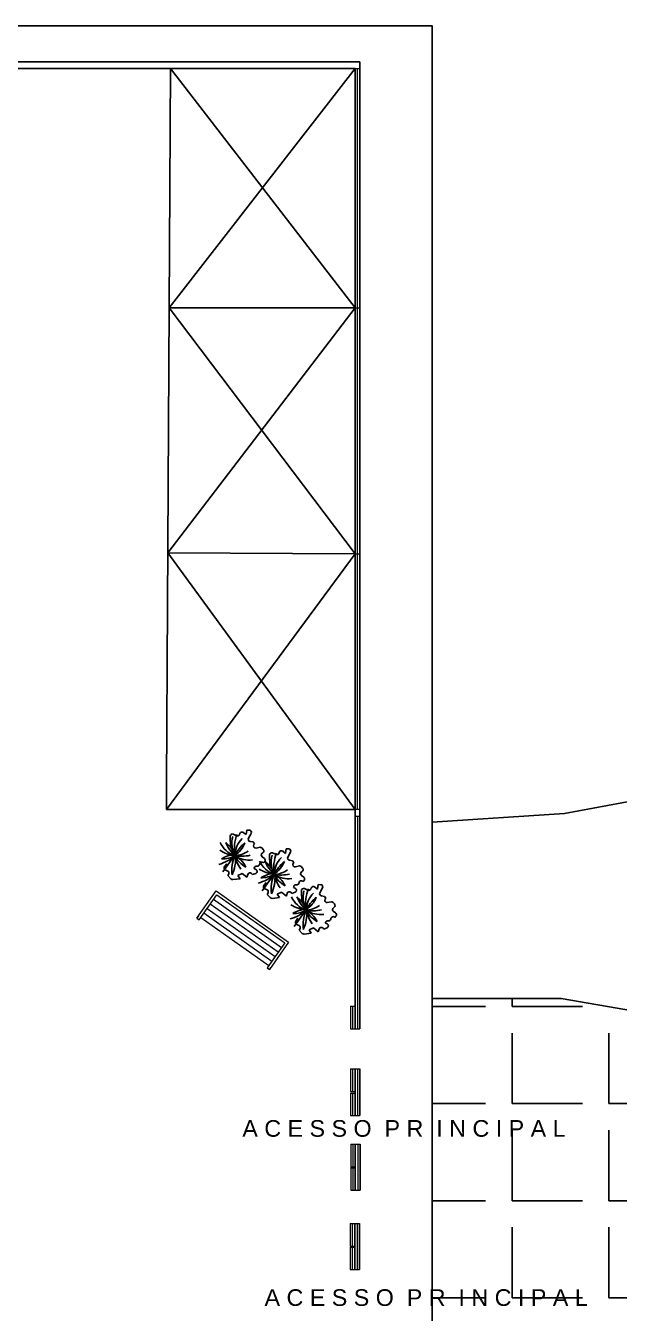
# Model space of a CAD drawing. Header units: metres. Extents: x 325024 to 7190115, y 7391967 to 10157759.
# Drawn here: x 326133.12 to 326143.81, y 7392846.89 to 7392870.06 of the extents above; entities that cross this region are included whole.
import ezdxf

# ---------------------------------------------------------------- set-up
doc = ezdxf.new("R2010")
doc.units = ezdxf.units.M
doc.layers.get('0').update_dxf_attribs({"lineweight": 18})
doc.layers.add('greeb', color=92, linetype='Continuous')
doc.layers.add('TEXTO', color=2, linetype='Continuous')
for name, color, linetype, lineweight in [('linagrossa', 7, 'Continuous', 25), ('MÓVEIS', 7, 'Continuous', 13), ('VIDRO', 4, 'Continuous', 15)]:
    doc.layers.add(name, color=color, linetype=linetype, lineweight=lineweight)
doc.styles.get("Standard").update_dxf_attribs({"font": 'arial.ttf'})

# ---------------------------------------------------------------- blocks, each defined once
blk = doc.blocks.new('tree-pl-31')
at = {"color": 0, "linetype": 'ByBlock'}
for p, q in [((-1.118, 0.086), (-0.991, 0.248)), ((-0.991, 0.248), (-0.91, 0.222)), ((-0.025, 0.096), (-0.862, 0.508)), ((-0.783, 0.29), (-0.75, 0.409)), ((-0.607, 0.471), (-0.458, 0.392)), ((0.314, 0.334), (0.829, 0.44)), ((0.946, 0.317), (0.902, 0.145)), ((0.977, 0.023), (1.035, 0.01)), ((-1.042, -0.33), (-1.136, -0.004)), ((-0.905, -0.207), (-1.042, -0.33)), ((-0.926, -0.64), (-0.782, -0.388)), ((-0.782, -0.388), (-0.905, -0.207)), ((0.74, -0.513), (0.74, -0.655)), ((1.118, -0.503), (0.872, -0.418)), ((1.101, -0.136), (1.021, -0.279)), ((1.021, -0.279), (1.238, -0.279)), ((1.238, -0.279), (1.25, -0.398)), ((-0.787, -0.657), (-0.926, -0.64)), ((-0.761, -0.878), (-0.716, -0.812)), ((-0.679, -1.011), (-0.761, -0.878)), ((-0.472, -0.907), (-0.499, -0.99)), ((-0.446, -0.906), (-0.472, -0.907)), ((-0.214, -1.12), (-0.244, -1.12)), ((0.128, -1.175), (0.069, -1.294)), ((0.32, -1.182), (0.291, -1.15)), ((0.533, -1.094), (0.473, -1.174)), ((0.481, -0.835), (0.551, -1.015)), ((0.668, -0.734), (0.62, -0.71)), ((0.74, -0.655), (0.668, -0.734)), ((-0.14, -1.29), (-0.129, -1.269)), ((-0.077, -1.333), (-0.14, -1.29))]:
    blk.add_line(p, q, dxfattribs=at)
for centre, radius, start, end in [((1.134, 1.495), 1.837, 204.01258, 231.15221), ((-1.182, -0.151), 1.219, 11.35568, 42.1465), ((0.929, 0.831), 1.219, 187.74703, 218.98324), ((1.485, -0.961), 1.837, 121.9513, 146.58474), ((-1.047, 1.569), 1.837, 303.45503, 328.08846), ((1.163, -0.151), 1.219, 124.5644, 168.64432), ((1.805, 0.115), 1.837, 157.61267, 180.81329), ((-1.04, 0.024), 0.1, 141.86272, 196.07988), ((-0.44, -1.708), 1.837, 77.33424, 105.43579), ((-0.44, 1.834), 1.837, 254.56421, 282.66576), ((-0.88, 0.317), 0.1, 252.24341, 344.54933), ((-0.654, 0.383), 0.1, 62.15895, 164.54933), ((0.679, -1.616), 1.837, 111.56279, 134.18424), ((-1.181, 0.474), 1.219, 305.80884, 342.56663), ((0.68, -0.921), 1.219, 123.73175, 160.48954), ((1.083, -0.411), 1.219, 157.12713, 196.64003), ((0.719, -0.892), 1.219, 84.39933, 129.21764), ((-0.565, -1.675), 1.837, 48.96319, 73.76269), ((1.163, 0.343), 1.219, 191.35568, 223.75306), ((1.805, 0.077), 1.837, 179.18671, 202.43807), ((0.558, -1.662), 1.837, 77.21474, 107.99123), ((0.114, -1.127), 1.219, 55.24334, 95.82227), ((0.895, 0.903), 1.219, 222.07606, 257.97502), ((0.849, 0.342), 0.1, 345.74529, 101.55475), ((0.999, 0.121), 0.1, 165.74529, 257.31082), ((1.013, -0.088), 0.1, 330.96283, 77.31082), ((0.84, -0.513), 0.1, 71.08283, 180), ((1.151, -0.408), 0.1, 251.08283, 6.00473), ((-0.798, -0.756), 0.1, 325.85938, 83.2062), ((-0.594, -0.959), 0.1, 211.51649, 342.00791), ((-0.442, -1.006), 0.1, 356.15566, 92.29225), ((-0.242, -1.02), 0.1, 176.15566, 268.75374), ((-0.216, -1.22), 0.1, 330.5417, 88.75374), ((0.218, -1.219), 0.1, 43.07036, 153.92079), ((0.393, -1.113), 0.1, 223.07036, 322.83506), ((0.574, -0.799), 0.1, 62.83364, 201.1591), ((0.453, -1.034), 0.1, 322.83506, 10.9464), ((-0.021, -1.25), 0.1, 235.69401, 333.92079)]:
    blk.add_arc(centre, radius, start, end, dxfattribs=at)
blk = doc.blocks.new('BANCO DE PRAÇA')
at = {"layer": 'MÓVEIS'}
for p, q in [((-1258.724, -31.249), (-1257.124, -31.249)), ((-1258.724, -31.849), (-1258.724, -31.249)), ((-1257.124, -31.249), (-1257.124, -31.849)), ((-1258.674, -31.299), (-1257.174, -31.299)), ((-1258.674, -31.849), (-1258.674, -31.299)), ((-1258.674, -31.399), (-1257.174, -31.399)), ((-1258.674, -31.499), (-1257.174, -31.499)), ((-1257.174, -31.299), (-1257.174, -31.849)), ((-1258.674, -31.599), (-1257.174, -31.599)), ((-1258.674, -31.699), (-1257.174, -31.699)), ((-1258.724, -31.799), (-1258.724, -31.849)), ((-1258.724, -31.849), (-1258.674, -31.849)), ((-1258.674, -31.799), (-1257.174, -31.799)), ((-1258.674, -31.849), (-1258.674, -31.799)), ((-1257.174, -31.799), (-1257.174, -31.849)), ((-1257.174, -31.849), (-1257.124, -31.849)), ((-1257.124, -31.849), (-1257.124, -31.799))]:
    blk.add_line(p, q, dxfattribs=at)

msp = doc.modelspace()

# ---------------------------------------------------------------- hatches: boundary and pattern name
at = {"layer": 'linagrossa'}
h = msp.add_hatch(dxfattribs=at)
h.set_pattern_fill('ANGLE', color=256, scale=0.25)
h.set_pattern_definition([(0, (0, 0), (0, 1.74625), [1.27, -0.47625]), (90, (0, 0), (-1.74625, 1e-16), [1.27, -0.47625])])
h.paths.add_polyline_path([(326143.887, 7392816.626), (326144.425, 7392819.217), (326145.844, 7392821.711), (326147.459, 7392825.299), (326149.074, 7392828.428), (326150.151, 7392831.46), (326150.248, 7392833.366), (326150.36, 7392835.543), (326149.562, 7392838.668), (326147.751, 7392842.579), (326147.164, 7392846.148), (326148.485, 7392848.544), (326148.975, 7392849.962), (326148.828, 7392850.842), (326146.724, 7392851.869), (326142.76, 7392852.553), (326140.434, 7392852.553), (326140.434, 7392843.155), (326143.053, 7392840.759), (326142.711, 7392838.608), (326142.564, 7392835.332), (326143.004, 7392831.714), (326141.778, 7392825.098), (326140.359, 7392823.436), (326137.57, 7392821.529), (326135.857, 7392821.138), (326131.4, 7392819.11), (326128.758, 7392817.907), (326125.495, 7392816.395), (326125.842, 7392812.8), (326129.051, 7392810.554), (326130.027, 7392809.231), (326129.319, 7392806.201), (326126.208, 7392801.875), (326125.523, 7392799.968), (326125.376, 7392797.132), (326125.213, 7392793.97), (326125.077, 7392791.34), (326125.313, 7392789.149), (326127.174, 7392789.35), (326126.95, 7392800.628), (326136.862, 7392800.375), (326141.547, 7392803.374), (326142.811, 7392804.384), (326144.53, 7392807.011), (326147.488, 7392809.838), (326147.537, 7392811.451), (326143.593, 7392814.279)])
h.paths.add_polyline_path([(326126.592, 7392800.711), (326126.574, 7392800.606), (326126.384, 7392800.667)], flags=16)
h.paths.add_polyline_path([(326126.055, 7392800.838), (326126.215, 7392800.733), (326126.11, 7392800.574), (326126.025, 7392800.637)], flags=16)
h.paths.add_polyline_path([(326126.332, 7392800.607), (326126.311, 7392800.544), (326126.195, 7392800.511), (326126.206, 7392800.606)], flags=16)
h.paths.add_polyline_path([(326126.677, 7392800.46), (326126.41, 7392800.431), (326126.532, 7392800.312)], flags=16)
h.paths.add_polyline_path([(326125.929, 7392800.615), (326126.047, 7392800.489), (326125.857, 7392800.392), (326125.703, 7392800.442)], flags=16)
h.paths.add_polyline_path([(326126.335, 7392800.439), (326126.406, 7392800.333), (326126.2, 7392800.34), (326126.184, 7392800.318), (326126.186, 7392800.32), (326126.09, 7392800.404), (326126.28, 7392800.448), (326126.2, 7392800.34), (326126.211, 7392800.34)], flags=16)
h.paths.add_polyline_path([(326126.635, 7392800.285), (326126.771, 7392800.197), (326126.507, 7392800.088), (326126.426, 7392800.241)], flags=16)
h.paths.add_polyline_path([(326125.963, 7392800.393), (326126.112, 7392800.309), (326125.977, 7392800.257), (326126.032, 7392800.096), (326126.198, 7392800.088), (326126.175, 7392800.076), (326126.201, 7392800.047), (326126.343, 7392800.174), (326126.409, 7392800.092), (326126.328, 7392799.905), (326126.175, 7392800.076), (326126.008, 7392799.991), (326126.007, 7392799.999), (326125.901, 7392799.951), (326125.869, 7392800.162), (326125.924, 7392800.236), (326125.861, 7392800.212)], flags=16)
h.paths.add_polyline_path([(326126.277, 7392800.257), (326126.242, 7392800.168), (326126.12, 7392800.199), (326126.157, 7392800.256)], flags=16)
h.paths.add_polyline_path([(326126.595, 7392799.836), (326126.595, 7392799.664), (326126.39, 7392799.723), (326126.38, 7392799.741), (326126.276, 7392799.774), (326126.352, 7392799.79), (326126.311, 7392799.864)], flags=16)
h.paths.add_polyline_path([(326126.043, 7392799.948), (326126.144, 7392799.761), (326126.107, 7392799.637), (326126.132, 7392799.637), (326126.111, 7392799.573), (326125.995, 7392799.541), (326126.006, 7392799.636), (326126.072, 7392799.636), (326125.995, 7392799.734), (326125.909, 7392799.603), (326125.824, 7392799.666), (326125.855, 7392799.867), (326125.918, 7392799.826)], flags=16)
h.paths.add_polyline_path([(326126.57, 7392799.567), (326126.302, 7392799.537), (326126.424, 7392799.418)], flags=16)
h.paths.add_polyline_path([(326126.228, 7392799.546), (326126.299, 7392799.44), (326126.104, 7392799.447)], flags=16)
h.paths.add_polyline_path([(326126.675, 7392799.266), (326126.696, 7392799.282), (326126.689, 7392799.287)], flags=16)
h.paths.add_polyline_path([(326125.706, 7392799.675), (326125.686, 7392799.611), (326125.569, 7392799.579), (326125.581, 7392799.674)], flags=16)
h.paths.add_polyline_path([(326126.08, 7392799.478), (326125.985, 7392799.35), (326125.889, 7392799.434)], flags=16)
h.paths.add_polyline_path([(326126.17, 7392799.364), (326126.134, 7392799.275), (326126.012, 7392799.306), (326126.049, 7392799.362)], flags=16)
h.paths.add_polyline_path([(326126.815, 7392799.174), (326126.809, 7392799.155), (326126.901, 7392799.04), (326126.819, 7392798.853), (326126.723, 7392798.961), (326126.668, 7392798.887), (326126.573, 7392798.971), (326126.697, 7392798.999), (326126.783, 7392799.076), (326126.794, 7392799.11), (326126.678, 7392799.077), (326126.684, 7392799.128), (326126.611, 7392799.147), (326126.648, 7392799.203), (326126.768, 7392799.205), (326126.756, 7392799.173)], flags=16)
h.paths.add_polyline_path([(326125.762, 7392799.422), (326125.911, 7392799.339), (326125.66, 7392799.241)], flags=16)
h.paths.add_polyline_path([(326126.236, 7392799.281), (326126.302, 7392799.199), (326126.236, 7392799.047), (326126.412, 7392799.181), (326126.53, 7392799.055), (326126.34, 7392798.958), (326126.185, 7392799.008), (326126.208, 7392799.026), (326126.093, 7392799.154)], flags=16)
h.paths.add_polyline_path([(326125.997, 7392799.117), (326125.807, 7392799.021), (326125.798, 7392799.127)], flags=16)
h.paths.add_polyline_path([(326126.727, 7392798.75), (326126.664, 7392798.655), (326126.722, 7392798.652), (326126.718, 7392798.623), (326126.844, 7392798.624), (326126.823, 7392798.56), (326126.707, 7392798.528), (326126.722, 7392798.652), (326126.681, 7392798.654), (326126.655, 7392798.641), (326126.622, 7392798.591), (326126.595, 7392798.61), (326126.504, 7392798.564), (326126.559, 7392798.505), (326126.351, 7392798.399), (326126.343, 7392798.354), (326126.152, 7392798.414), (326126.273, 7392798.44), (326126.214, 7392798.459), (326126.441, 7392798.631), (326126.488, 7392798.581), (326126.481, 7392798.664), (326126.538, 7392798.661), (326126.569, 7392798.866), (326126.557, 7392798.861)], flags=16)
h.paths.add_polyline_path([(326125.737, 7392798.818), (326125.469, 7392798.789), (326125.592, 7392798.669)], flags=16)
h.paths.add_polyline_path([(326125.828, 7392798.776), (326125.988, 7392798.671), (326125.883, 7392798.512), (326125.827, 7392798.553), (326125.736, 7392798.516), (326125.82, 7392798.427), (326125.63, 7392798.33), (326125.475, 7392798.38), (326125.565, 7392798.449), (326125.486, 7392798.599), (326125.694, 7392798.643), (326125.798, 7392798.576)], flags=16)
h.paths.add_polyline_path([(326126.792, 7392798.465), (326126.698, 7392798.337), (326126.602, 7392798.421)], flags=16)
h.paths.add_polyline_path([(326126.105, 7392798.545), (326126.084, 7392798.482), (326125.968, 7392798.449), (326125.979, 7392798.544)], flags=16)
h.paths.add_polyline_path([(326126.85, 7392798.105), (326126.831, 7392798), (326126.63, 7392798.064), (326126.611, 7392798.054)], flags=16)
h.paths.add_polyline_path([(326126.475, 7392798.41), (326126.623, 7392798.326), (326126.471, 7392798.267), (326126.526, 7392798.165), (326126.473, 7392797.987), (326126.54, 7392797.944), (326126.276, 7392797.836), (326126.195, 7392797.988), (326126.403, 7392798.032), (326126.473, 7392797.987), (326126.48, 7392798.009), (326126.377, 7392798.137), (326126.301, 7392798.059), (326126.179, 7392798.178), (326126.331, 7392798.195), (326126.302, 7392798.232), (326126.425, 7392798.352), (326126.434, 7392798.337)], flags=16)
h.paths.add_polyline_path([(326126.053, 7392798.386), (326125.959, 7392798.259), (326125.863, 7392798.342)], flags=16)
h.paths.add_polyline_path([(326125.736, 7392798.331), (326125.884, 7392798.247), (326125.679, 7392798.167), (326125.652, 7392798.086), (326125.553, 7392798.058), (326125.604, 7392797.986), (326125.621, 7392797.99), (326125.527, 7392797.862), (326125.431, 7392797.946), (326125.604, 7392797.986), (326125.553, 7392798.058), (326125.536, 7392798.053), (326125.547, 7392798.148), (326125.632, 7392798.149), (326125.634, 7392798.15)], flags=16)
h.paths.add_polyline_path([(326126.104, 7392798.186), (326126.175, 7392798.08), (326125.98, 7392798.087)], flags=16)
h.paths.add_polyline_path([(326126.935, 7392797.854), (326126.667, 7392797.824), (326126.79, 7392797.705)], flags=16)
h.paths.add_polyline_path([(326126.046, 7392798.005), (326126.011, 7392797.915), (326125.889, 7392797.947), (326125.925, 7392798.003), (326125.781, 7392797.929), (326125.771, 7392798.035), (326125.971, 7392798.026), (326125.926, 7392798.003)], flags=16)
h.paths.add_polyline_path([(326126.593, 7392797.833), (326126.664, 7392797.727), (326126.469, 7392797.734)], flags=16)
h.paths.add_polyline_path([(326126.112, 7392797.922), (326126.178, 7392797.839), (326126.112, 7392797.687), (326126.29, 7392797.57), (326126.185, 7392797.411), (326126.1, 7392797.474), (326126.122, 7392797.624), (326125.97, 7392797.795)], flags=16)
h.paths.add_polyline_path([(326126.535, 7392797.651), (326126.499, 7392797.562), (326126.378, 7392797.593), (326126.414, 7392797.649)], flags=16)
h.paths.add_polyline_path([(326126.601, 7392797.568), (326126.667, 7392797.486), (326126.586, 7392797.299), (326126.458, 7392797.441)], flags=16)
h.paths.add_polyline_path([(326126.407, 7392797.444), (326126.386, 7392797.381), (326126.27, 7392797.348), (326126.281, 7392797.443)], flags=16)
h.paths.add_polyline_path([(326125.702, 7392797.589), (326125.683, 7392797.484), (326125.493, 7392797.544)], flags=16)
h.paths.add_polyline_path([(326126.004, 7392797.452), (326126.122, 7392797.326), (326125.932, 7392797.229), (326125.741, 7392797.291), (326125.642, 7392797.189), (326125.519, 7392797.308), (326125.787, 7392797.338), (326125.741, 7392797.291), (326125.778, 7392797.279)], flags=16)
h.paths.add_polyline_path([(326126.355, 7392797.285), (326126.261, 7392797.157), (326126.165, 7392797.241)], flags=16)
h.paths.add_polyline_path([(326126.038, 7392797.23), (326126.187, 7392797.146), (326125.936, 7392797.049)], flags=16)
h.paths.add_polyline_path([(326125.744, 7392797.162), (326125.88, 7392797.074), (326125.617, 7392796.966), (326125.58, 7392797.034), (326125.57, 7392796.998), (326125.508, 7392797.112)], flags=16)
h.paths.add_polyline_path([(326126.273, 7392796.925), (326126.083, 7392796.828), (326126.073, 7392796.934)], flags=16)

# ---------------------------------------------------------------- linework, layer by layer
for p, q in [((326123.089, 7392869.41), (326139.135, 7392869.41)), ((326132.09, 7392869.286), (326139.048, 7392869.286)), ((326135.721, 7392869.286), (326135.65, 7392856.417)), ((326135.697, 7392864.983), (326139.048, 7392869.286)), ((326135.721, 7392869.286), (326139.048, 7392864.983)), ((326139.048, 7392852.008), (326139.048, 7392869.286)), ((326139.135, 7392852.008), (326139.135, 7392869.41)), ((326135.673, 7392860.574), (326139.048, 7392864.983)), ((326135.697, 7392864.983), (326139.048, 7392864.983)), ((326135.697, 7392864.983), (326139.048, 7392860.556)), ((326139.048, 7392860.556), (326135.65, 7392855.951)), ((326139.048, 7392860.556), (326135.671, 7392860.574)), ((326135.673, 7392860.574), (326139.048, 7392855.951)), ((326139.048, 7392855.951), (326135.673, 7392860.574)), ((326139.048, 7392852.008), (326139.048, 7392860.556)), ((326135.65, 7392856.417), (326135.65, 7392855.951)), ((326135.65, 7392855.951), (326139.048, 7392855.951)), ((326139.048, 7392850.446), (326139.048, 7392851.288)), ((326139.048, 7392850.446), (326139.048, 7392851.288)), ((326139.135, 7392850.446), (326139.135, 7392851.288)), ((326139.052, 7392849.102), (326139.052, 7392849.928)), ((326139.052, 7392849.102), (326139.052, 7392849.928)), ((326139.14, 7392849.102), (326139.14, 7392849.928)), ((326139.042, 7392847.675), (326139.042, 7392848.502)), ((326139.042, 7392847.675), (326139.042, 7392848.502)), ((326139.13, 7392847.675), (326139.13, 7392848.502))]:
    msp.add_line(p, q, dxfattribs=at)
msp.add_lwpolyline([(326121.834, 7392870.057), (326140.434, 7392870.057), (326140.434, 7392825.357), (326121.834, 7392825.357)], close=True, dxfattribs=at)
for points in [[(326140.434, 7392855.726), (326142.818, 7392855.879), (326144.886, 7392856.262), (326148.639, 7392856.185), (326151.013, 7392855.879), (326154.244, 7392856.096), (326155.037, 7392854.409), (326155.809, 7392852.312), (326153.581, 7392849.51), (326151.013, 7392848.151), (326149.711, 7392847.003), (326149.098, 7392845.626)], [(326136.864, 7392800.376), (326141.547, 7392803.374), (326142.811, 7392804.384), (326144.53, 7392807.011), (326147.488, 7392809.838), (326147.537, 7392811.451), (326143.593, 7392814.279), (326143.887, 7392816.626), (326144.425, 7392819.217), (326145.844, 7392821.711), (326147.459, 7392825.299), (326149.074, 7392828.428), (326150.151, 7392831.46), (326150.248, 7392833.366), (326150.36, 7392835.543), (326149.562, 7392838.668), (326147.751, 7392842.579), (326147.164, 7392846.148), (326148.485, 7392848.544), (326148.975, 7392849.962), (326148.828, 7392850.842), (326146.724, 7392851.869), (326142.76, 7392852.553), (326140.434, 7392852.553)]]:
    msp.add_lwpolyline(points, dxfattribs=at)
at = {"layer": 'VIDRO'}
for p, q in [((326139.048, 7392869.286), (326139.135, 7392869.286)), ((326139.048, 7392855.951), (326139.048, 7392869.286)), ((326139.091, 7392855.953), (326139.091, 7392869.286)), ((326139.135, 7392869.286), (326139.135, 7392855.954)), ((326139.048, 7392864.983), (326139.135, 7392864.983)), ((326139.048, 7392860.556), (326139.135, 7392860.556)), ((326139.135, 7392855.954), (326139.048, 7392855.951)), ((326139.048, 7392855.835), (326139.135, 7392855.835)), ((326139.048, 7392852.008), (326139.048, 7392855.835)), ((326139.091, 7392855.835), (326139.091, 7392852.008)), ((326139.135, 7392855.835), (326139.135, 7392852.008)), ((326138.967, 7392852.411), (326139.048, 7392852.411)), ((326138.967, 7392852.411), (326138.967, 7392852.008)), ((326139.008, 7392852.008), (326139.008, 7392852.411)), ((326138.967, 7392852.008), (326139.135, 7392852.008)), ((326138.967, 7392851.288), (326139.135, 7392851.288)), ((326138.967, 7392851.288), (326138.967, 7392850.878)), ((326139.008, 7392850.878), (326139.008, 7392851.288)), ((326139.048, 7392850.446), (326139.048, 7392851.288)), ((326139.091, 7392851.288), (326139.091, 7392850.446)), ((326139.135, 7392851.288), (326139.135, 7392850.446)), ((326138.963, 7392850.878), (326139.048, 7392850.878)), ((326138.967, 7392850.849), (326139.048, 7392850.849)), ((326138.967, 7392850.849), (326138.967, 7392850.446)), ((326139.008, 7392850.446), (326139.008, 7392850.849)), ((326138.967, 7392850.446), (326139.135, 7392850.446)), ((326138.971, 7392849.928), (326139.14, 7392849.928)), ((326138.971, 7392849.928), (326138.971, 7392849.519)), ((326139.013, 7392849.519), (326139.013, 7392849.928)), ((326139.052, 7392849.102), (326139.052, 7392849.928)), ((326139.096, 7392849.928), (326139.096, 7392849.102)), ((326139.14, 7392849.928), (326139.14, 7392849.102)), ((326138.968, 7392849.519), (326139.052, 7392849.519)), ((326138.971, 7392849.505), (326139.052, 7392849.505)), ((326138.971, 7392849.505), (326138.971, 7392849.102)), ((326139.013, 7392849.102), (326139.013, 7392849.505)), ((326138.971, 7392849.102), (326139.14, 7392849.102)), ((326138.961, 7392848.502), (326139.13, 7392848.502)), ((326138.961, 7392848.502), (326138.961, 7392848.092)), ((326139.003, 7392848.092), (326139.003, 7392848.502)), ((326139.042, 7392847.675), (326139.042, 7392848.502)), ((326139.086, 7392848.502), (326139.086, 7392847.675)), ((326139.13, 7392848.502), (326139.13, 7392847.675)), ((326138.958, 7392848.092), (326139.042, 7392848.092)), ((326138.961, 7392848.079), (326139.042, 7392848.079)), ((326138.961, 7392848.079), (326138.961, 7392847.675)), ((326139.003, 7392847.675), (326139.003, 7392848.079)), ((326138.961, 7392847.675), (326139.13, 7392847.675))]:
    msp.add_line(p, q, dxfattribs=at)

# ---------------------------------------------------------------- block references
at = {"layer": 'greeb', "xscale": 0.387936940534017, "yscale": 0.387936940534017, "zscale": 0.387936940534017, "rotation": 80.71218552198827}
for p in [(326136.914, 7392855.127), (326137.623, 7392854.789), (326138.198, 7392854.146)]:
    msp.add_blockref('tree-pl-31', p, dxfattribs=at)
at = {"layer": 'MÓVEIS', "rotation": 324.7329460268897}
msp.add_blockref('BANCO DE PRAÇA', (327182.297, 7392153.229), dxfattribs=at)

# ---------------------------------------------------------------- texts
at = {"layer": 'TEXTO', "char_height": 0.3, "attachment_point": 1}
for insert in [(326137.017, 7392850.363), (326137.417, 7392847.319)]:
    msp.add_mtext_dynamic_manual_height_columns('A C E S S O  P R  I N C I P A L', width=11.6613, gutter_width=12.5, heights=[0.246], dxfattribs=dict(at, insert=insert))

doc.saveas('drawing.dxf')
